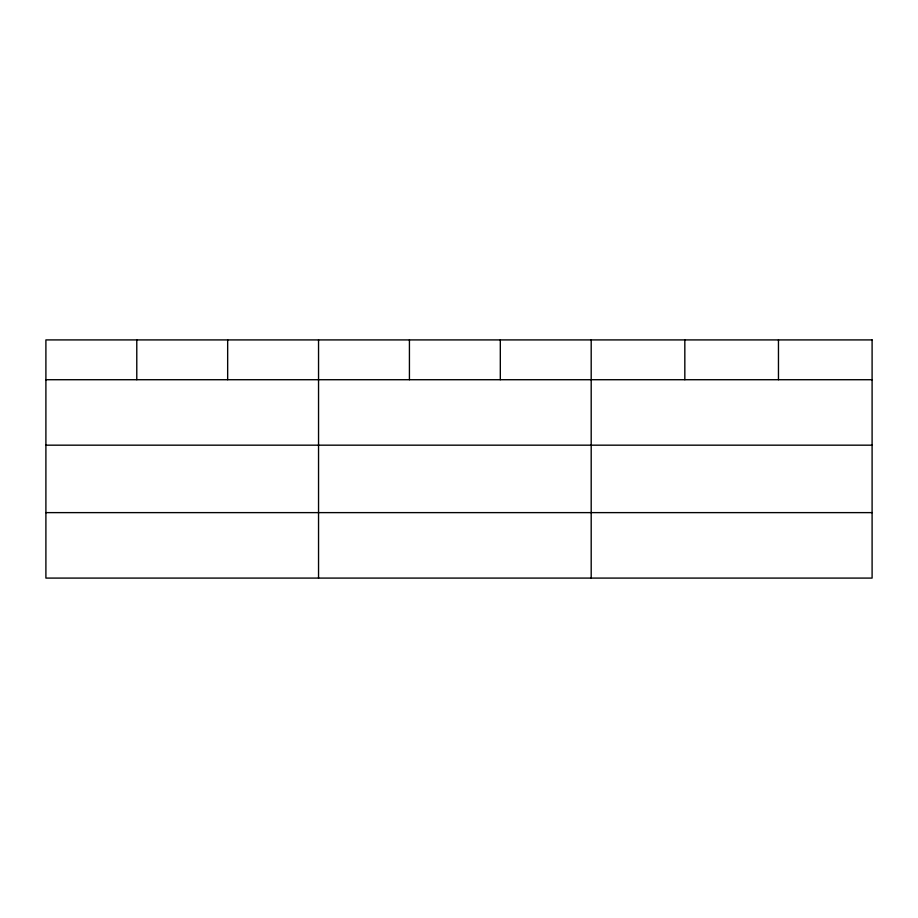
<?xml version="1.0" encoding="UTF-8"?>
<svg xmlns="http://www.w3.org/2000/svg" width="918" height="918" viewBox="0 0 918 918"><rect width="100%" height="100%" fill="white"/><g stroke="black" fill="none" stroke-linecap="round" stroke-linejoin="round"><path stroke-width="1.38" d="M45.9 379.719L872.1 379.719M45.9 445.173L872.1 445.173M45.9 512.623L872.1 512.623M778.464 339.912L778.464 379.719M684.828 339.912L684.828 379.719M591.192 339.912L591.192 578.088M500.31 339.912L500.31 379.719M409.428 339.912L409.428 379.719M318.546 339.912L318.546 578.088M227.664 339.912L227.664 379.719M136.782 339.912L136.782 379.719M872.1 339.912L45.9 339.912L45.9 578.088L872.1 578.088L872.1 339.912"/></g></svg>
